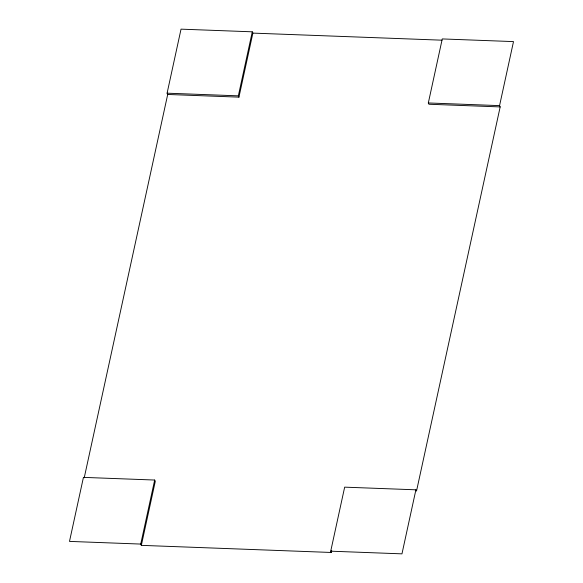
<?xml version="1.0" encoding="UTF-8"?>
<svg xmlns="http://www.w3.org/2000/svg" width="583" height="583" viewBox="0 0 583 583"><rect width="100%" height="100%" fill="white"/><g stroke="black" fill="none" stroke-linecap="round" stroke-linejoin="round"><path stroke-width="0.87" d="M167.095 93.185L181.036 29.15L252.279 31.817L252.884 33.107L238.943 97.135L167.7 94.468L167.095 93.185L238.338 95.845L238.943 97.135M84.236 477.769L167.7 94.468M140.736 544.07L154.677 480.042L83.435 477.375L69.494 541.403L140.736 544.07L141.341 545.36L331.326 552.473L331.712 550.695M238.338 95.845L252.279 31.817M141.341 545.36L155.289 481.325L154.677 480.042M331.326 552.473L330.721 551.183L344.662 487.155L415.905 489.815L416.51 491.105L500.17 106.915L499.565 105.625L513.506 41.597L442.264 38.93L428.323 102.958L428.928 104.248L500.17 106.915M415.905 489.815L401.964 553.85L330.721 551.183M252.884 33.107L441.958 40.183M428.323 102.958L499.565 105.625"/></g></svg>
